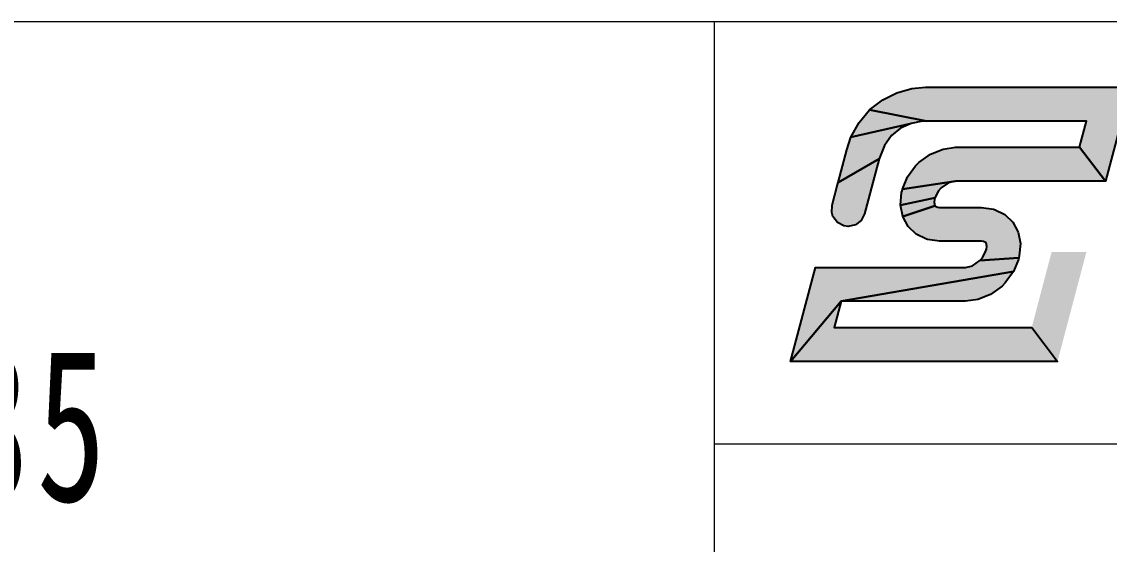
# Model space of a CAD drawing. Header units: millimetres. Extents: x -15766 to 80009, y -9701 to 15159.
# Drawn here: x 5764.79 to 5800.87, y 13297.42 to 13314.73 of the extents above; entities that cross this region are included whole.
import ezdxf

# ---------------------------------------------------------------- set-up
doc = ezdxf.new("R2010")
doc.units = ezdxf.units.MM
doc.layers.add('DRW0001_DXF_FORMAT', color=7, linetype='Continuous')
doc.layers.add('尺寸线层', color=3, linetype='Continuous', lineweight=18)
doc.layers.add('粗实线层_1', color=7, linetype='Continuous', lineweight=15)
doc.styles.add('标准', font='', dxfattribs={"width": 0.667})
doc.styles.get('标准').set_extended_font_data('宋体')

# ---------------------------------------------------------------- blocks, each defined once
blk = doc.blocks.new('SYMBOL_3_BL2', base_point=(178.141, 46.517))
at = {"layer": 'DRW0001_DXF_FORMAT', "linetype": 'Continuous'}
for points in [[(159.873, 51.517), (159.977, 51.515), (166.637, 51.516), (165.81, 48.399), (164.954, 49.522), (165.185, 50.393), (159.885, 50.394), (157.985, 50.764), (158.42, 51.099), (158.892, 51.331), (159.389, 51.47), (159.84, 51.517)], [(159.744, 50.388), (159.369, 50.314), (157.367, 49.855), (157.634, 50.35), (157.985, 50.764), (159.885, 50.394)], [(158.715, 49.915), (158.475, 49.584), (158.303, 49.145), (156.939, 48.36), (157.226, 49.437), (157.367, 49.855), (159.369, 50.314), (159.016, 50.157)], [(160.421, 49.466), (160.834, 49.522), (164.954, 49.522), (165.81, 48.399), (160.834, 48.399), (159.076, 48.137), (159.24, 48.54), (159.513, 48.912), (159.62, 49.018), (160.005, 49.297)], [(158.184, 48.692), (157.817, 47.313), (157.702, 47.094), (157.517, 46.951), (157.278, 46.897), (157.134, 46.916), (156.917, 47.03), (156.768, 47.231), (156.729, 47.358), (156.739, 47.604), (156.921, 48.288), (156.92, 48.288), (156.939, 48.36), (158.303, 49.145), (158.182, 48.692)], [(160.356, 48.176), (160.27, 48.078), (160.153, 47.847), (159.011, 47.607), (159.046, 48.02), (159.062, 48.085), (159.076, 48.137), (160.834, 48.399), (160.603, 48.346)], [(160.125, 47.708), (160.151, 47.585), (159.089, 47.227), (159.011, 47.607), (160.153, 47.847), (160.139, 47.794)], [(162.467, 47.295), (162.733, 47.04), (162.91, 46.714), (162.988, 46.333), (162.953, 45.92), (162.937, 45.856), (161.643, 45.765), (161.729, 45.862), (161.846, 46.094), (161.86, 46.147), (161.874, 46.232), (161.848, 46.356), (161.76, 46.402), (161.694, 46.408), (160.304, 46.41), (159.906, 46.466), (159.871, 46.477), (159.532, 46.646), (159.266, 46.901), (159.089, 47.227), (160.151, 47.585), (160.239, 47.538), (160.305, 47.532), (161.695, 47.531), (162.093, 47.475), (162.128, 47.464)], [(162.923, 45.803), (162.759, 45.401), (157.045, 44.419), (155.362, 42.425), (156.189, 45.542), (161.165, 45.542), (161.396, 45.595), (161.643, 45.765), (162.937, 45.856)], [(161.578, 44.474), (161.165, 44.419), (157.045, 44.419), (162.759, 45.401), (162.486, 45.029), (162.379, 44.922), (161.994, 44.643)], [(163.364, 43.548), (164.22, 42.425), (155.362, 42.425), (157.045, 44.419), (156.814, 43.548)]]:
    blk.add_hatch(color=1, dxfattribs=at).paths.add_polyline_path(points)
at = {"layer": 'DRW0001_DXF_FORMAT', "color": 1, "linetype": 'Continuous'}
for points in [[(159.873, 51.517), (159.977, 51.515), (166.637, 51.516), (165.81, 48.399), (164.954, 49.522), (165.185, 50.393), (159.885, 50.394), (157.985, 50.764), (158.42, 51.099), (158.892, 51.331), (159.389, 51.47), (159.84, 51.517), (159.873, 51.517)], [(159.744, 50.388), (159.369, 50.314), (157.367, 49.855), (157.634, 50.35), (157.985, 50.764), (159.885, 50.394), (159.744, 50.388)], [(158.715, 49.915), (158.475, 49.584), (158.303, 49.145), (156.939, 48.36), (157.226, 49.437), (157.367, 49.855), (159.369, 50.314), (159.016, 50.157), (158.715, 49.915)], [(160.421, 49.466), (160.834, 49.522), (164.954, 49.522), (165.81, 48.399), (160.834, 48.399), (159.076, 48.137), (159.24, 48.54), (159.513, 48.912), (159.62, 49.018), (160.005, 49.297), (160.421, 49.466)], [(158.184, 48.692), (157.817, 47.313), (157.702, 47.094), (157.517, 46.951), (157.278, 46.897), (157.134, 46.916), (156.917, 47.03), (156.768, 47.231), (156.729, 47.358), (156.739, 47.604), (156.921, 48.288), (156.92, 48.288), (156.939, 48.36), (158.303, 49.145), (158.182, 48.692), (158.184, 48.692)], [(160.356, 48.176), (160.27, 48.078), (160.153, 47.847), (159.011, 47.607), (159.046, 48.02), (159.062, 48.085), (159.076, 48.137), (160.834, 48.399), (160.603, 48.346), (160.356, 48.176)], [(160.125, 47.708), (160.151, 47.585), (159.089, 47.227), (159.011, 47.607), (160.153, 47.847), (160.139, 47.794), (160.125, 47.708)], [(162.467, 47.295), (162.733, 47.04), (162.91, 46.714), (162.988, 46.333), (162.953, 45.92), (162.937, 45.856), (161.643, 45.765), (161.729, 45.862), (161.846, 46.094), (161.86, 46.147), (161.874, 46.232), (161.848, 46.356), (161.76, 46.402), (161.694, 46.408), (160.304, 46.41), (159.906, 46.466), (159.871, 46.477), (159.532, 46.646), (159.266, 46.901), (159.089, 47.227), (160.151, 47.585), (160.239, 47.538), (160.305, 47.532), (161.695, 47.531), (162.093, 47.475), (162.128, 47.464), (162.467, 47.295)], [(162.923, 45.803), (162.759, 45.401), (157.045, 44.419), (155.362, 42.425), (156.189, 45.542), (161.165, 45.542), (161.396, 45.595), (161.643, 45.765), (162.937, 45.856), (162.923, 45.803)], [(161.578, 44.474), (161.165, 44.419), (157.045, 44.419), (162.759, 45.401), (162.486, 45.029), (162.379, 44.922), (161.994, 44.643), (161.578, 44.474)], [(163.364, 43.548), (164.22, 42.425), (155.362, 42.425), (157.045, 44.419), (156.814, 43.548), (163.364, 43.548)]]:
    blk.add_lwpolyline(points, dxfattribs=at)
for points in [[(159.929, 50.393), (159.885, 50.394), (159.945, 50.392), (165.185, 50.393)], [(163.364, 43.548), (164.025, 46.053), (164.22, 42.425), (165.179, 46.053)]]:
    blk.add_solid(points, dxfattribs=at)

msp = doc.modelspace()

# ---------------------------------------------------------------- linework, layer by layer
at = {"layer": '粗实线层_1'}
for p, q in [((5837.75854, 13314.73384), (5657.75854, 13314.73384)), ((5787.75854, 13314.73384), (5787.75854, 13258.73384)), ((5837.75854, 13300.73384), (5787.75854, 13300.73384))]:
    msp.add_line(p, q, dxfattribs=at)

# ---------------------------------------------------------------- block references
at = {"layer": 'DRW0001_DXF_FORMAT', "color": 2, "linetype": 'Continuous'}
msp.add_blockref('SYMBOL_3_BL2', (5813.07445, 13307.56739), dxfattribs=at)

# ---------------------------------------------------------------- texts
at = {"layer": '尺寸线层', "insert": (5762.75854, 13300.73384), "char_height": 5.0503058, "width": 29.4580043, "attachment_point": 5, "line_spacing_factor": 1.15057, "style": '标准'}
msp.add_mtext('{\\T1.1;Q235}', dxfattribs=at)

doc.saveas('drawing.dxf')
